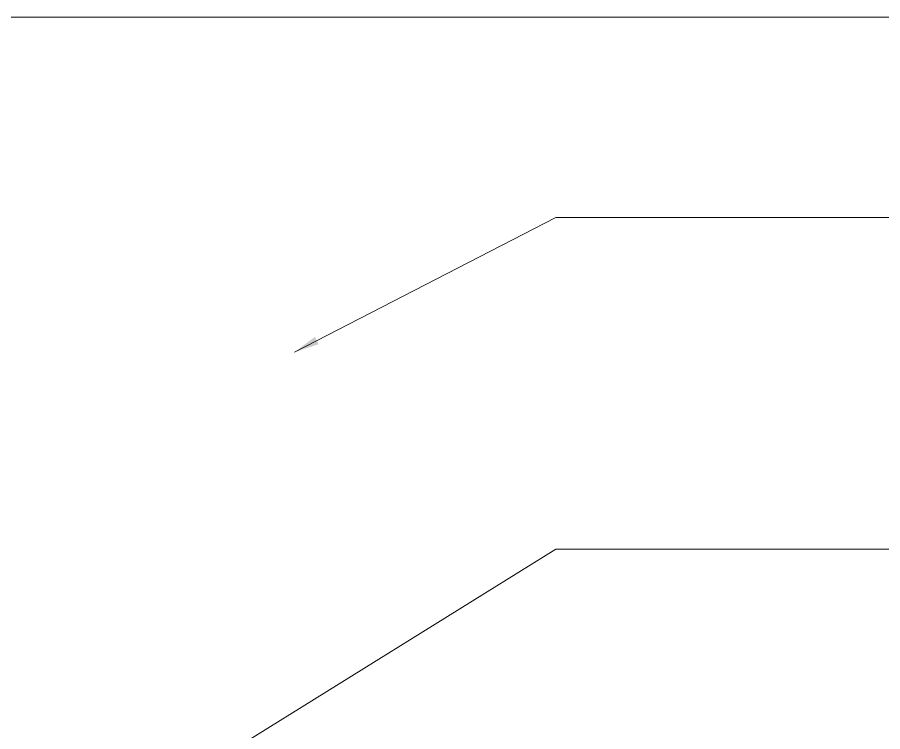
# Model space of a CAD drawing. Header units: inches. Extents: x -12478 to 399182, y -16583 to 525552.
# Drawn here: x 7179 to 8561, y -7023 to -5883 of the extents above; entities that cross this region are included whole.
import ezdxf

# ---------------------------------------------------------------- set-up
doc = ezdxf.new("R2010")
doc.units = ezdxf.units.IN
doc.header["$LTSCALE"] = 1000
doc.header["$MEASUREMENT"] = 0
doc.layers.add('ID-NOTES', color=3, linetype='Continuous', lineweight=0)
doc.styles.add('ZZ-Dim All', font='romans.shx', dxfattribs={"width": 0.8})
doc.dimstyles.new('DIM 0200', dxfattribs={"dimscale": 200, "dimtxt": 1, "dimasz": 0.8, "dimexe": 0.5, "dimexo": 1, "dimgap": 0.4, "dimtad": 1, "dimdec": 0, "dimrnd": 10, "dimdsep": 46, "dimtxsty": 'ZZ-Dim All', "dimblk1": 'ARCHTICK', "dimblk2": 'ARCHTICK', "dimsah": 1, "dimcen": 1, "dimdle": 0.5, "dimclrd": 256, "dimclre": 256, "dimclrt": 256, "dimadec": 0, "dimazin": 2, "dimtfac": 1, "dimtdec": 0, "dimtix": 1, "dimtmove": 2, "dimatfit": 2, "dimfxl": 1, "dimfxlon": 1, "dimtolj": 1, "dimtzin": 0, "dimlwd": -1, "dimlwe": -1, "dimarcsym": 0})

# ---------------------------------------------------------------- blocks, each defined once
blk = doc.blocks.new('_ARCHTICK')
at = {"color": 0, "linetype": 'ByBlock', "const_width": 0.15}
blk.add_lwpolyline([(-0.5, -0.5), (0.5, 0.5)], dxfattribs=at)

msp = doc.modelspace()

# ---------------------------------------------------------------- leaders
at = {"layer": 'ID-NOTES'}
for points in [[(5277.2, -6943.4, 0), (6951.7, -5883.3, 0), (9930.8, -5883.3, 0)], [(7621.5, -6417.4, -751.7), (8038.6, -6202.6, -751.7), (9923.8, -6202.6, -751.7)], [(6175.1, -7889.1, -751.7), (8038.6, -6731.7, -751.7), (9923.8, -6731.7, -751.7)]]:
    msp.add_leader(points, dimstyle='DIM 0200', override={"dimasz": 0.2, "dimtad": 0, "dimclrd": 8}, dxfattribs=at)

doc.saveas('drawing.dxf')
